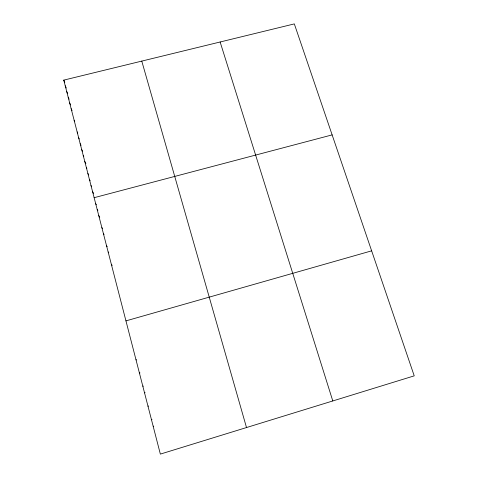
<?xml version="1.0" encoding="UTF-8"?>
<svg xmlns="http://www.w3.org/2000/svg" width="478" height="478" viewBox="0 0 478 478"><rect width="100%" height="100%" fill="white"/><g stroke="black" fill="none" stroke-linecap="round" stroke-linejoin="round"><path stroke-width="0.72" d="M153.253 426.597L153.737 426.095M151.496 419.786L151.992 419.361M148.001 406.258L148.533 405.971M125.953 320.881L371.639 250.842M94.136 197.695L332.132 134.892M144.535 392.832L145.103 392.689M63.771 80.125L294.323 23.9L414.229 375.851L160.357 454.1L63.771 80.125L64.793 82.377M142.808 386.158L143.394 386.087M139.385 372.894L140 372.96M135.985 359.737L136.636 359.934M111.332 264.274L112.211 265.421M108.153 251.96L108.757 252.802M106.57 245.835L107.186 246.72M103.427 233.664L104.061 234.626M101.862 227.612L102.507 228.609M98.755 215.578L99.747 217.185M97.213 209.597L97.876 210.702M95.672 203.634L96.347 204.781M92.565 191.6L93.604 193.435M90.993 185.53L91.698 186.79M89.434 179.483L90.145 180.78M87.88 173.454L88.687 174.954M86.327 167.455L86.877 168.483M84.785 161.474L85.891 163.584M83.244 155.523L83.805 156.599M81.714 149.59L82.563 151.245M80.184 143.675L81.045 145.378M78.667 137.789L79.246 138.949M77.149 131.922L77.735 133.111M74.138 120.259L74.735 121.496M71.15 108.685L72.064 110.615M69.663 102.931L70.589 104.897M68.181 97.195L69.113 99.203M66.705 91.483L67.709 93.664M65.235 85.795L66.251 88.012M220.137 41.992L332.79 400.952M141.775 61.1L246.505 427.547"/></g></svg>
